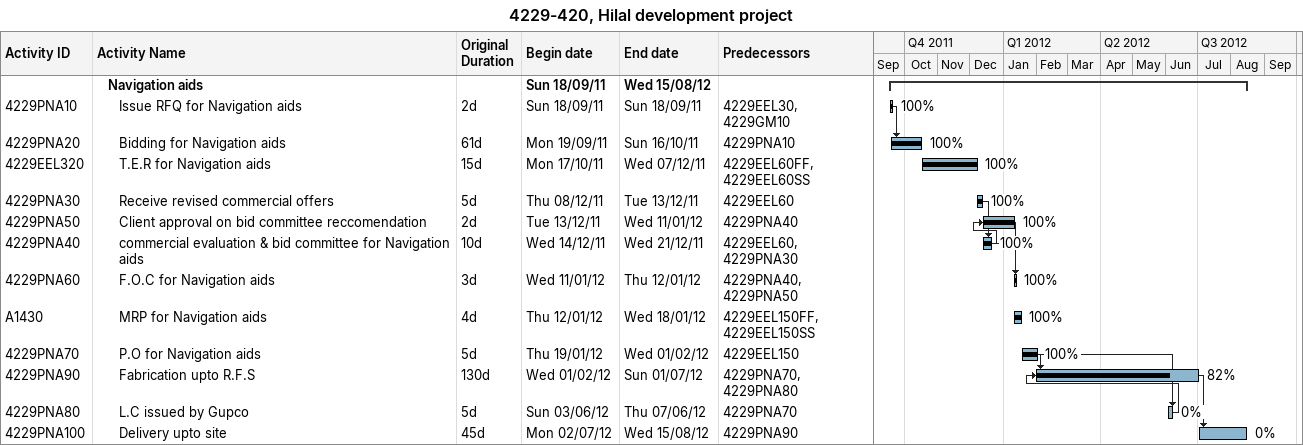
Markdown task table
4229-420, Hilal development project

| ID | Level | Task | Original duration | Start | Finish | Predecessors | % complete |
|---|---|---|---|---|---|---|---|
|  | 2 | **Navigation aids** |  | 2011-09-18 | 2012-08-15 |  |  |
| 4229PNA10 | 3 | Issue RFQ for Navigation aids | 2d | 2011-09-18 | 2011-09-18 | 4229EEL30, 4229GM10 | 100 |
| 4229PNA20 | 3 | Bidding for Navigation aids | 61d | 2011-09-19 | 2011-10-16 | 4229PNA10 | 100 |
| 4229EEL320 | 3 | T.E.R for Navigation aids | 15d | 2011-10-17 | 2011-12-07 | 4229EEL60FF, 4229EEL60SS | 100 |
| 4229PNA30 | 3 | Receive revised commercial offers | 5d | 2011-12-08 | 2011-12-13 | 4229EEL60 | 100 |
| 4229PNA50 | 3 | Client approval on bid committee reccomendation | 2d | 2011-12-13 | 2012-01-11 | 4229PNA40 | 100 |
| 4229PNA40 | 3 | commercial evaluation & bid committee for Navigation aids | 10d | 2011-12-14 | 2011-12-21 | 4229EEL60, 4229PNA30 | 100 |
| 4229PNA60 | 3 | F.O.C for Navigation aids | 3d | 2012-01-11 | 2012-01-12 | 4229PNA40, 4229PNA50 | 100 |
| A1430 | 3 | MRP for Navigation aids | 4d | 2012-01-12 | 2012-01-18 | 4229EEL150FF, 4229EEL150SS | 100 |
| 4229PNA70 | 3 | P.O for Navigation aids | 5d | 2012-01-19 | 2012-02-01 | 4229EEL150 | 100 |
| 4229PNA90 | 3 | Fabrication upto R.F.S | 130d | 2012-02-01 | 2012-07-01 | 4229PNA70, 4229PNA80 | 82 |
| 4229PNA80 | 3 | L.C issued by Gupco | 5d | 2012-06-03 | 2012-06-07 | 4229PNA70 | 0 |
| 4229PNA100 | 3 | Delivery upto site | 45d | 2012-07-02 | 2012-08-15 | 4229PNA90 | 0 |
